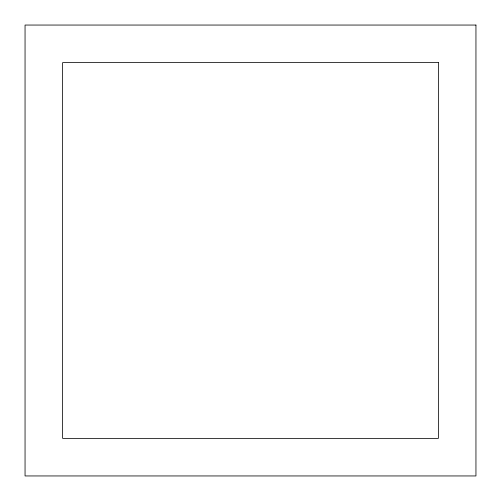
<?xml version="1.0" encoding="UTF-8"?>
<svg xmlns="http://www.w3.org/2000/svg" width="501" height="501" viewBox="0 0 501 501"><rect width="100%" height="100%" fill="white"/><g stroke="black" fill="none" stroke-linecap="round" stroke-linejoin="round"><path stroke-width="0.75" d="M475.95 25.05L25.05 25.05L25.05 475.95L475.95 475.95L475.95 25.05M438.375 62.625L62.625 62.625L62.625 438.375L438.375 438.375L438.375 62.625"/></g></svg>
